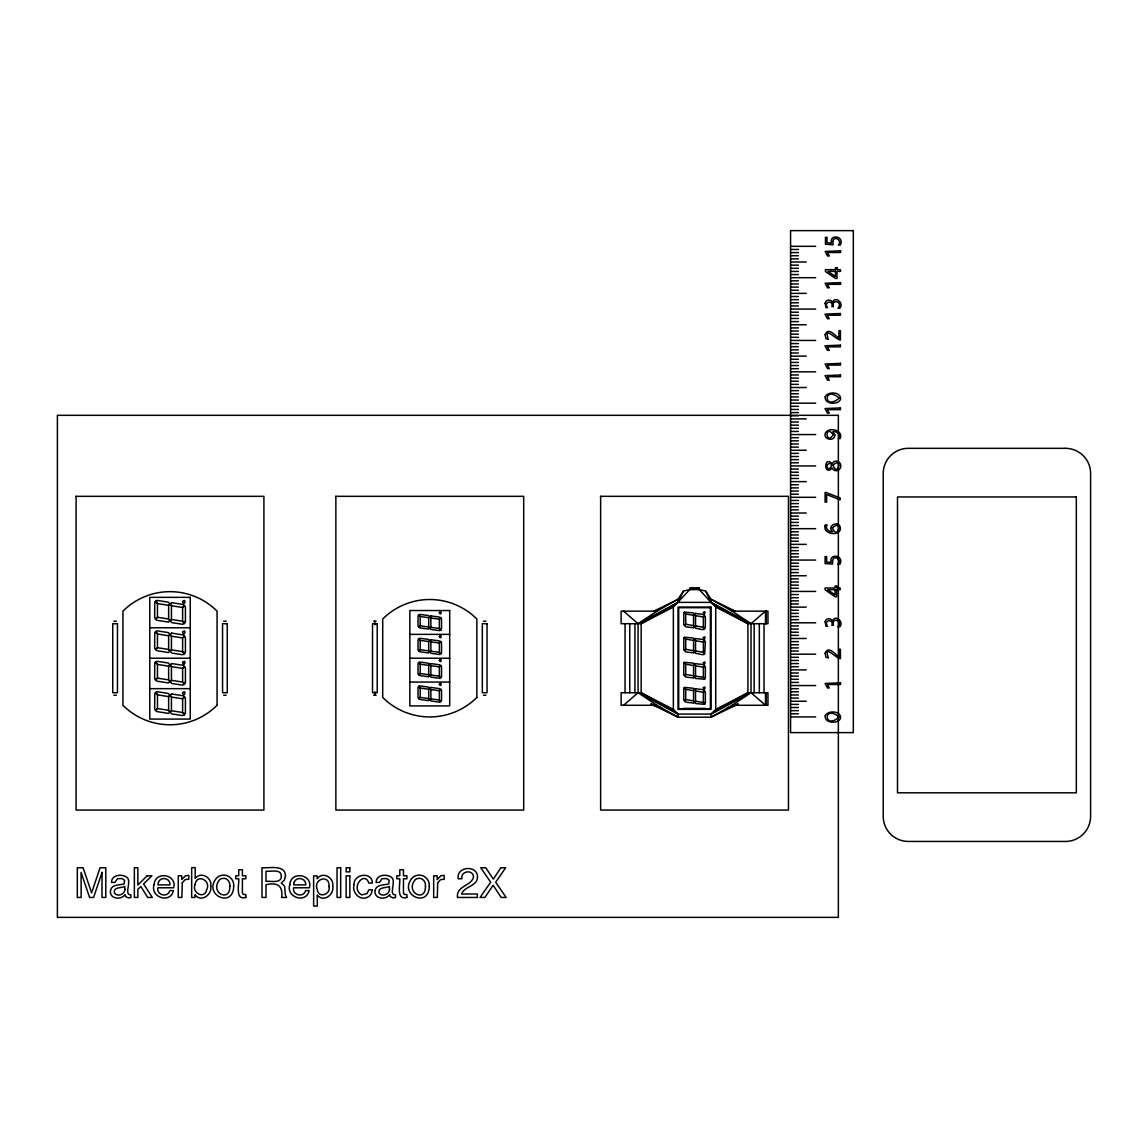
<?xml version="1.0" encoding="UTF-8"?>
<svg xmlns="http://www.w3.org/2000/svg" width="1148" height="1148" viewBox="0 0 1148 1148"><rect width="100%" height="100%" fill="white"/><g stroke="black" fill="none" stroke-linecap="round" stroke-linejoin="round"><path stroke-width="1.5" d="M679.602 599.156L683.404 591.105L689.833 589.527L699.247 589.527L705.676 591.105L711.014 599.242L732.151 611.152L751.022 623.708L751.022 692.732L765.501 705.274L765.501 692.732M683.404 591.105L678.066 599.242L656.943 611.152L638.073 623.708L638.073 692.732L623.579 705.274M689.833 589.527L673.359 607.077L641.172 623.708L621.125 623.708L621.125 611.152L656.943 611.152M704.7 653.944L705.346 642.177A3.186 3.186 0 0 0 704.987 641.014L703.365 642.22L703.365 652.136C707.211 657.115 697.367 653.155 695.688 653.37L694.684 652.021M694.396 664.505L693.421 665.496L685.873 664.233L684.466 662.296L693.406 663.171L695.53 666.041L695.53 675.957L694.554 676.947L693.564 675.598L693.564 665.682L694.54 664.692M694.684 664.534L695.659 663.544C696.85 664.534 707.842 663.515 703.236 667.131L695.688 665.883M656.943 705.274L621.125 705.274L621.125 692.732L641.172 692.732L673.359 709.364L678.066 714.07L678.066 717.199L656.943 705.274L638.073 692.732L678.066 714.07L711.014 714.07L715.721 709.364L747.908 692.732L767.955 692.732L767.955 705.274L732.151 705.274L711.014 717.199L678.066 717.199L650.773 704.025M418.575 614.969L420.168 616.677L420.168 625.689L418.589 626.995A2.569 2.569 0 0 1 418.03 625.717L418.03 616.634A1.923 1.923 0 0 1 420.197 614.438L428.534 615.572L429.625 616.777L428.563 617.681L420.34 616.533L418.819 614.768M418.575 638.819L420.168 640.527L420.168 649.524L418.589 650.844A2.569 2.569 0 0 1 418.03 649.567L418.03 640.484A1.923 1.923 0 0 1 420.197 638.288L428.534 639.407L429.625 640.627L428.563 641.531L420.34 640.383L418.819 638.618M418.575 662.654L420.168 664.376L420.168 673.374L418.589 674.694A2.569 2.569 0 0 1 418.03 673.417L418.03 664.319A1.923 1.923 0 0 1 420.197 662.123L428.534 663.257L429.625 664.477L428.563 665.366L420.34 664.233L418.819 662.468M418.575 686.504L420.168 688.212L420.168 697.209L418.589 698.529A2.569 2.569 0 0 1 418.03 697.252L418.03 688.169A1.923 1.923 0 0 1 420.197 685.973L428.534 687.092L429.625 688.312M704.528 679.214L695.688 678.468L694.684 677.119L695.659 676.143L703.207 677.392L704.556 679.2M704.528 704.312L695.688 703.566L694.684 702.217L695.659 701.241L703.207 702.49L704.556 704.298M732.151 705.274L751.022 692.732L711.014 714.07L711.014 717.199L738.322 704.025M711.014 714.07L747.908 692.732L747.908 623.708L711.014 602.37L699.247 589.527M729.353 707.168L737.676 704.025M658.765 609.401L653.944 611.152L678.066 599.242L678.066 602.37L641.172 623.708L641.172 692.732L678.066 714.07M727.1 708.201L735.136 705.274M790.57 246.318L815.668 246.318M790.57 249.46L798.42 249.46M790.57 252.589L798.42 252.589M790.57 255.731L798.42 255.731M790.57 258.874L798.42 258.874M790.57 262.002L806.269 262.002M790.57 265.145L798.42 265.145M790.57 268.288L798.42 268.288M790.57 271.416L798.42 271.416M790.57 274.559L798.42 274.559M790.57 277.701L815.668 277.701M790.57 280.829L798.42 280.829M790.57 283.972L798.42 283.972M790.57 287.1L798.42 287.1M790.57 290.243L798.42 290.243M790.57 293.386L806.269 293.386M790.57 296.514L798.42 296.514M790.57 299.657L798.42 299.657M790.57 302.799L798.42 302.799M790.57 305.928L798.42 305.928M790.57 309.07L815.668 309.07M790.57 312.213L798.42 312.213M790.57 315.341L798.42 315.341M790.57 318.484L798.42 318.484M790.57 321.612L798.42 321.612M790.57 324.755L806.269 324.755M790.57 327.898L798.42 327.898M790.57 331.026L798.42 331.026M790.57 334.168L798.42 334.168M790.57 337.311L798.42 337.311M790.57 340.439L815.668 340.439M790.57 343.582L798.42 343.582M790.57 346.71L798.42 346.71M790.57 349.853L798.42 349.853M790.57 352.996L798.42 352.996M790.57 356.124L806.269 356.124M790.57 359.267L798.42 359.267M790.57 362.409L798.42 362.409M790.57 365.538L798.42 365.538M790.57 368.68L798.42 368.68M790.57 371.823L815.668 371.823M790.57 374.951L798.42 374.951M790.57 378.094L798.42 378.094M790.57 381.222L798.42 381.222M790.57 384.365L798.42 384.365M790.57 387.507L806.269 387.507M790.57 390.636L798.42 390.636M790.57 393.778L798.42 393.778M790.57 396.921L798.42 396.921M790.57 400.049L798.42 400.049M790.57 403.192L815.668 403.192M790.57 406.32L798.42 406.32M790.57 409.463L798.42 409.463M790.57 412.606L798.42 412.606M790.57 415.734L798.42 415.734M790.57 418.876L806.269 418.876M790.57 422.019L798.42 422.019M790.57 425.147L798.42 425.147M790.57 428.29L798.42 428.29M790.57 431.433L798.42 431.433M790.57 434.561L815.668 434.561M790.57 437.704L798.42 437.704M790.57 440.832L798.42 440.832M790.57 443.975L798.42 443.975M790.57 447.117L798.42 447.117M790.57 450.246L806.269 450.246M790.57 453.388L798.42 453.388M790.57 456.531L798.42 456.531M790.57 459.659L798.42 459.659M790.57 462.802L798.42 462.802M790.57 465.945L815.668 465.945M790.57 469.073L798.42 469.073M790.57 472.215L798.42 472.215M790.57 475.344L798.42 475.344M790.57 478.486L798.42 478.486M790.57 481.629L806.269 481.629M790.57 484.757L798.42 484.757M790.57 487.9L798.42 487.9M790.57 491.043L798.42 491.043M790.57 494.171L798.42 494.171M75.883 496.323L263.911 496.323L263.911 810.072L76.084 810.072L76.084 496.323M335.661 496.323L523.689 496.323L523.689 810.072L335.862 810.072L335.862 496.323M600.418 496.323L788.461 496.323L788.461 810.072L600.634 810.072L600.634 496.323M790.57 497.314L815.668 497.314M790.57 500.442L798.42 500.442M790.57 503.585L798.42 503.585M790.57 506.727L798.42 506.727M790.57 509.856L798.42 509.856M790.57 512.998L806.269 512.998M790.57 516.141L798.42 516.141M790.57 519.269L798.42 519.269M790.57 522.412L798.42 522.412M790.57 525.554L798.42 525.554M790.57 528.683L815.668 528.683M790.57 531.825L798.42 531.825M790.57 534.954L798.42 534.954M790.57 538.096L798.42 538.096M790.57 541.239L798.42 541.239M790.57 544.367L806.269 544.367M790.57 547.51L798.42 547.51M790.57 550.653L798.42 550.653M790.57 553.781L798.42 553.781M790.57 556.924L798.42 556.924M790.57 560.066L815.668 560.066M790.57 563.194L798.42 563.194M790.57 566.337L798.42 566.337M790.57 569.465L798.42 569.465M790.57 572.608L798.42 572.608M790.57 575.751L806.269 575.751M790.57 578.879L798.42 578.879M790.57 582.022L798.42 582.022M790.57 585.164L798.42 585.164M790.57 588.293L798.42 588.293M790.57 591.435L815.668 591.435M790.57 594.564L798.42 594.564M790.57 597.706L798.42 597.706M790.57 600.849L798.42 600.849M790.57 603.977L798.42 603.977M790.57 607.12L806.269 607.12M790.57 610.262L798.42 610.262M732.151 611.152L767.955 611.152L767.955 623.708L747.908 623.708L715.721 607.077L711.014 602.37L678.066 602.37L638.073 623.708L623.579 611.152M790.57 613.391L798.42 613.391M790.57 616.533L798.42 616.533M790.57 619.676L798.42 619.676M113.853 621.197L116.335 621.197M223.659 621.197L226.156 621.197M373.631 621.197L376.114 621.197M483.437 621.197L485.92 621.197M790.57 622.804L815.668 622.804M790.57 625.947L798.42 625.947M149.771 627.784L190.238 627.784M790.57 629.075L798.42 629.075M790.57 632.218L798.42 632.218M409.85 634.37L449.7 634.37M790.57 635.361L798.42 635.361M790.57 638.489L806.269 638.489M790.57 641.632L798.42 641.632M790.57 644.774L798.42 644.774M790.57 647.903L798.42 647.903M790.57 651.045L798.42 651.045M790.57 654.188L815.668 654.188M790.57 657.316L798.42 657.316M149.771 658.22L190.238 658.22M409.85 658.22L449.7 658.22M790.57 660.459L798.42 660.459M790.57 663.587L798.42 663.587M790.57 666.73L798.42 666.73M790.57 669.872L806.269 669.872M790.57 673.001L798.42 673.001M790.57 676.143L798.42 676.143M790.57 679.286L798.42 679.286M409.85 682.056L449.7 682.056M790.57 682.414L798.42 682.414M790.57 685.557L815.668 685.557M149.771 688.656L190.238 688.656M790.57 688.685L798.42 688.685M790.57 691.828L798.42 691.828M790.57 694.971L798.42 694.971M113.853 695.243L116.335 695.243M223.659 695.243L226.156 695.243M373.631 695.243L376.114 695.243M483.437 695.243L485.92 695.243M790.57 698.099L798.42 698.099M790.57 701.241L806.269 701.241M790.57 704.384L798.42 704.384M790.57 707.512L798.42 707.512M683.49 708.416L705.446 708.416M790.57 710.655L798.42 710.655M790.57 713.798L798.42 713.798M790.57 716.926L815.668 716.926M693.421 640.397L685.873 639.135L684.466 637.197L693.406 638.073L694.396 639.407M695.659 651.031L703.207 652.294M730.315 609.401L735.136 611.152L711.014 599.242L711.014 602.37L751.022 623.708L765.501 611.152L765.501 623.708M653.944 705.274L661.994 708.201M651.404 704.025L659.741 707.168M418.819 686.303L420.34 688.068L428.563 689.216L429.768 688.484L430.859 689.704L430.859 698.702L429.797 699.606L428.706 698.386L428.706 689.374M694.684 639.436L695.688 640.785L703.236 642.033C707.842 638.417 696.85 639.436 695.659 638.446L693.564 640.584L693.564 650.5L694.554 651.849M694.54 639.594L695.53 640.943L695.53 650.859L693.421 652.997C692.014 651.921 681.481 653.112 685.858 649.395L693.406 650.658L694.396 652.007M705.676 591.105L709.493 599.156M766.118 611.152L766.118 623.708M766.118 692.732L766.118 705.274M764.037 623.708L764.037 692.732M759.33 623.708L759.33 692.732M754.15 623.708L754.15 692.732M715.721 607.077L715.721 709.364M696.119 587.79L692.976 587.79M673.359 607.077L673.359 709.364M634.93 623.708L634.93 692.732M629.75 623.708L629.75 692.732M625.057 623.708L625.057 692.732M374.865 621.197L374.865 624.727M374.865 691.713L374.865 695.243M102.043 872.394L101.957 897.449L105.788 897.449L105.788 867.745L100.077 867.745L91.61 892.857L83.087 867.745L77.318 867.745L77.318 897.449L81.164 897.449L81.063 872.394L89.587 897.449L93.576 897.449L102.043 872.394M328.974 886.486C331.155 894.522 318.398 898.769 317.322 889.7C312.572 878.751 330.165 873.786 328.974 886.486M195.117 884.419C191.357 892.828 204.66 899.745 206.64 889.858C211.677 880.358 196.652 873.284 195.117 884.419M832.96 241.338L833.032 244.782L825.469 244.266L825.469 237.292L827.019 237.292L827.019 242.773L831.453 243.075C829.301 233.13 845.229 236.459 840.192 245.069L838.356 245.069C842.79 240.621 834.008 234.881 832.96 241.338M832.573 560.626L832.659 564.055L825.082 563.553L825.082 556.565L826.646 556.565L826.646 562.046L831.08 562.362C828.928 552.403 844.856 555.732 839.805 564.342L837.968 564.342C842.417 559.908 833.635 554.168 832.573 560.626M210.73 886.199C212.423 894.809 200.685 902.931 195.017 894.679L195.017 897.449L191.673 897.449L191.673 867.644L195.203 867.644L195.203 878.421C200.728 871.074 212.437 877.617 210.73 886.199M233.675 886.17C233.518 908.814 202.823 895.081 216.269 878.407A8.94 8.94 0 0 1 221.492 875.379C228.007 873.743 234.393 879.526 233.675 886.17M354.029 884.52C351.675 892.656 360.085 901.51 368.063 896.947A7.433 7.433 0 0 0 371.335 893.503L372.397 889.786L368.852 889.786L367.03 893.575L362.065 894.823A4.463 4.463 0 0 1 359.109 892.728C352.393 885.381 364.82 871.203 368.852 883.07L372.397 883.07C372.239 871.49 353.67 873.642 354.029 884.52M429.252 886.17C429.094 908.814 398.413 895.081 411.845 878.407A8.94 8.94 0 0 1 417.068 875.379C423.583 873.743 429.983 879.526 429.252 886.17M154.105 884.548C149.728 897.32 170.564 904.165 173.391 890.647L169.818 890.647C168.053 897.851 156.358 895.454 157.836 887.777L173.692 887.777C177.179 874.015 154.966 870.729 154.105 884.548M289.856 884.548C285.479 897.32 306.315 904.165 309.142 890.647L305.569 890.647C303.804 897.851 292.109 895.454 293.587 887.777L309.443 887.777C312.916 874.015 290.717 870.729 289.856 884.548M332.69 886.141C334.599 894.679 323.277 902.888 317.264 895.024L317.264 906.073L313.634 906.073L313.634 875.895L317.164 875.895L317.164 878.765C322.43 871.016 334.298 877.574 332.69 886.141M825.154 303.302L825.943 307.635L827.622 307.635C822.729 301.938 833.893 299.212 831.898 306.703L833.362 306.703C831.281 297.92 843.593 301.91 838.011 308.209L839.862 308.209C844.569 302.642 834.108 295.108 832.515 303.043C831.87 298.982 825.383 299.169 825.154 303.302M825.154 621.9L825.943 626.234L827.622 626.234C822.729 620.551 833.893 617.811 831.898 625.316L833.362 625.316C831.281 616.519 843.593 620.523 838.011 626.822L839.862 626.822C844.569 621.24 834.108 613.721 832.515 621.642C831.87 617.581 825.383 617.768 825.154 621.9M281.418 876.139C281.49 883.831 270.469 880.817 265.992 881.348L265.992 871.203C270.454 871.892 281.217 868.476 281.418 876.139M825.154 334.685L825.914 338.631L828.397 339.392C823.13 324.583 835.859 339.908 840.422 339.98L840.422 330.681L838.887 330.681L838.887 338.186C835.242 335.962 828.196 326.348 825.154 334.685M825.154 653.284L825.914 657.23L828.397 658.005C823.13 643.196 835.859 658.521 840.422 658.593L840.422 649.28L838.887 649.28L838.887 656.785C835.242 654.575 828.196 644.946 825.154 653.284M825.039 525.942C822.872 535.355 842.804 536.604 840.164 526.774C837.394 519.886 826.23 526.875 832.716 531.725C828.971 532.27 824.695 528.683 826.99 524.851L825.369 524.851L825.039 525.942M840.666 465.945C841.269 470.78 833.907 472.789 832.243 468.04C823.618 477.037 823.575 454.866 832.243 463.806C833.922 459.085 841.283 461.094 840.666 465.945M110.524 890.346C108.845 898.683 121.071 900.678 125.032 894.579L125.649 896.574L128.375 897.908L130.886 897.549L130.886 894.852C123.582 894.952 131.862 881.779 127.155 877.56C122.406 873.485 111.256 874.618 111.528 882.41L114.915 882.41L117.397 878.722L122.004 878.55L124.615 880.272L124.07 883.989C119.564 885.18 111.743 884.29 110.524 890.346M375.138 890.346C373.444 898.683 385.671 900.678 389.631 894.579L390.263 896.574L392.989 897.908L395.5 897.549L395.5 894.852C388.182 894.952 396.462 881.779 391.755 877.56C387.019 873.485 375.87 874.618 376.128 882.41L379.529 882.41L381.997 878.722L386.618 878.55L389.215 880.272L388.684 883.989C384.178 885.18 376.357 884.29 375.138 890.346M833.29 434.604C825.742 446.529 824.379 423.124 833.29 434.604M477.496 877.072C477.453 886.514 464.223 886.141 461.553 894.005L477.353 894.005L477.353 897.449L457.492 897.449C455.957 885.912 471.197 886.141 473.478 877.23C473.607 869.007 460.204 870.815 461.898 878.765L458.196 878.765C456.158 866.166 477.712 864.674 477.496 877.072M833.075 465.27C838.026 478.228 842.819 455.555 833.075 465.27M832.357 527.965C838.097 541.139 843.177 518.021 832.357 527.965M834.826 434.992C834.897 441.765 823.317 440 825.197 433.499C828.196 426.31 843.909 429.926 840.164 438.593L838.514 438.593C841.054 434.719 836.792 430.902 832.888 431.591L834.826 434.992M229.873 886.27C230.203 902.658 210.342 893.058 218.751 880.889A4.951 4.951 0 0 1 222.052 878.507C226.787 877.158 230.475 881.779 229.873 886.27M425.449 886.27C425.793 902.658 405.933 893.058 414.328 880.889A4.951 4.951 0 0 1 417.628 878.507C422.364 877.158 426.051 881.779 425.449 886.27M825.211 396.835C824.235 404.498 838.04 405.258 840.566 399.332C841.484 391.726 827.694 390.966 825.211 396.835M825.211 715.821C824.235 723.484 838.04 724.245 840.566 718.318C841.484 710.712 827.694 709.952 825.211 715.821M285.493 875.752L284.388 880.114L281.317 882.855L284.618 886.227L285.335 894.952L286.627 897.449L281.691 897.449C283.011 885.84 277.701 882.095 265.992 884.706L265.992 897.449L261.974 897.449L261.974 867.745C268.991 868.433 285.077 864.157 285.493 875.752M703.322 612.501C704.528 617.064 706.451 609.315 703.322 612.501M703.322 637.599C704.528 642.163 706.451 634.414 703.322 637.599M705.346 627.081L704.729 628.803L703.365 627.038L703.365 617.122L704.987 615.916A3.186 3.186 0 0 1 705.346 617.079L705.346 627.081M703.322 662.697C704.528 667.261 706.451 659.512 703.322 662.697M703.322 687.796C704.528 692.359 706.451 684.61 703.322 687.796M705.346 677.277L704.7 679.042L703.365 677.234L703.365 667.318L704.987 666.127A3.186 3.186 0 0 1 705.346 667.275L705.346 677.277M705.346 702.375L704.729 704.111L703.365 702.332L703.365 692.416L704.987 691.225A3.186 3.186 0 0 1 705.346 692.373L705.346 702.375M182.546 601.552C184.297 607.679 186.966 597.247 182.546 601.552M182.546 631.974C184.297 638.101 186.966 627.683 182.546 631.974M185.431 620.996L185.33 621.857A3.401 3.401 0 0 1 184.814 622.991L182.618 620.953L182.618 607.708L184.699 605.771A4.018 4.018 0 0 1 185.431 607.651L185.431 620.996M182.546 662.41C184.297 668.538 186.966 658.12 182.546 662.41M185.431 651.433L185.33 652.294A3.401 3.401 0 0 1 184.814 653.427L182.618 651.39L182.618 638.144L184.699 636.207A4.018 4.018 0 0 1 185.431 638.087L185.431 651.433M182.546 692.847C184.297 698.974 186.966 688.556 182.546 692.847M185.431 681.869L185.33 682.73A3.401 3.401 0 0 1 184.814 683.864L182.618 681.812L182.618 668.581L184.699 666.644A4.018 4.018 0 0 1 185.431 668.523L185.431 681.869M185.431 712.305L185.33 713.152A3.401 3.401 0 0 1 184.814 714.3L182.618 712.248L182.618 699.017L184.699 697.08A4.018 4.018 0 0 1 185.431 698.96L185.431 712.305M124.845 889.356C125.132 894.306 117.283 897.248 114.499 893.087C112.834 886.658 121.344 888.351 124.845 886.428L124.845 889.356M389.445 889.356C389.746 894.306 381.897 897.248 379.113 893.087C377.448 886.658 385.958 888.351 389.445 886.428L389.445 889.356M839.217 398.083C823.432 411.644 823.044 384.594 839.217 398.083M839.217 717.07C823.432 730.63 823.044 703.581 839.217 717.07M439.325 612.587C440.717 616.806 442.669 609.602 439.325 612.587M439.325 636.423C440.717 640.641 442.669 633.452 439.325 636.423M439.325 660.272C440.717 664.491 442.669 657.287 439.325 660.272M439.325 684.122C440.717 688.341 442.669 681.137 439.325 684.122M683.821 613.147L683.749 624.168A3.186 3.186 0 0 0 684.108 625.316L685.715 624.11L685.715 614.194L684.294 612.271L683.821 613.147M683.821 638.245L683.749 649.266A3.186 3.186 0 0 0 684.108 650.414L685.715 649.223L685.715 639.293L684.294 637.37L683.821 638.245M683.821 663.343L683.749 674.364A3.186 3.186 0 0 0 684.108 675.512L685.715 674.321L685.715 664.405L684.294 662.468L683.821 663.343M683.821 688.441L683.749 699.462A3.186 3.186 0 0 0 684.108 700.61L685.715 699.419L685.715 689.503L684.294 687.566L683.821 688.441M154.75 602.413L154.65 617.107A4.018 4.018 0 0 0 155.382 618.987L157.463 617.05L157.463 603.819L155.425 601.251L154.75 602.413M154.75 632.849L154.65 647.544A4.018 4.018 0 0 0 155.382 649.424L157.463 647.486L157.463 634.241L155.425 631.673L154.75 632.849M154.75 663.271L154.65 677.98A4.018 4.018 0 0 0 155.382 679.86L157.463 677.923L157.463 664.678L155.425 662.109L154.75 663.271M154.75 693.708L154.65 708.416A4.018 4.018 0 0 0 155.382 710.296L157.463 708.345L157.463 695.114L155.425 692.545L154.75 693.708M182.274 882.826L181.901 897.449L178.27 897.449L178.27 875.795L181.728 875.795L181.728 879.54L185.589 875.709L188.803 875.407L188.803 879.253L185.172 879.598L182.274 882.826M437.689 882.826L437.316 897.449L433.671 897.449L433.671 875.795L437.13 875.795L437.13 879.54L441.004 875.709L444.204 875.407L444.204 879.253L440.588 879.598L437.689 882.826M158.438 882.353L157.936 884.893L169.961 884.893C170.679 878.163 160.519 876.024 158.438 882.353M294.189 882.353L293.687 884.893L305.712 884.893C306.416 878.163 296.27 876.024 294.189 882.353M826.732 464.94C828.612 476.162 836.189 458.526 826.732 464.94M500.858 867.745L493.339 879.11L485.762 867.745L480.739 867.745L490.698 882.224L480.065 897.449L484.915 897.449L493.138 885.237L501.145 897.449L506.139 897.449L495.692 882.224L505.651 867.745L500.858 867.745M694.396 614.309L693.421 615.299L685.873 614.037L684.466 612.099L693.406 612.975L694.396 614.309M694.54 614.496L693.564 615.486L693.564 625.402L694.554 626.751L695.53 625.76L695.53 615.845L694.54 614.496M695.659 613.348L694.684 614.338L695.688 615.672L703.236 616.935C707.842 613.319 696.85 614.338 695.659 613.348M685.858 624.297C681.252 627.927 692.244 626.894 693.421 627.899L694.396 626.908L693.406 625.56L685.858 624.297M695.659 625.933L694.684 626.923L695.688 628.272C697.223 628.085 707.355 631.888 703.207 627.195L695.659 625.933M685.858 674.493C681.252 678.124 692.244 677.105 693.421 678.095L694.396 677.105L693.406 675.756L685.858 674.493M694.396 689.604L693.421 690.594L685.873 689.345L684.466 687.394L693.406 688.269L694.396 689.604M694.54 689.79L693.564 690.78L693.564 700.696L694.554 702.045L695.53 701.055L695.53 691.139L694.54 689.79M695.659 688.642L694.684 689.632L695.688 690.981L703.236 692.23C707.842 688.613 696.85 689.632 695.659 688.642M685.858 699.591C681.252 703.222 692.244 702.203 693.421 703.193L694.396 702.203L693.406 700.854L685.858 699.591M147.202 875.795L137.86 884.993L137.86 867.745L134.359 867.745L134.359 897.449L137.86 897.449L137.86 889.313L140.917 886.529L147.662 897.449L152.311 897.449L143.557 883.903L151.852 875.795L147.202 875.795M184.297 623.565L182.475 624.282L171.669 622.603L170.248 620.81L171.64 619.49L182.388 621.168L184.297 623.565M184.297 654.001L182.475 654.719L171.669 653.025L170.248 651.232L171.64 649.912L182.388 651.605L184.297 654.001M184.297 684.438L182.475 685.155L171.669 683.462L170.248 681.668L171.64 680.348L182.388 682.027L184.297 684.438M184.297 714.874L182.475 715.577L171.669 713.898L170.248 712.104L171.64 710.784L182.388 712.463L184.297 714.874M169.832 603.963L168.44 605.283L157.692 603.604L156.028 600.777A2.425 2.425 0 0 1 157.606 600.476L168.412 602.169L169.832 603.963M170.019 604.207L168.627 605.527L168.627 618.772L170.048 620.566L171.439 619.246L171.439 606L170.019 604.207M171.64 602.671L170.248 603.991L171.669 605.785L182.417 607.464L184.484 605.513L183.852 604.939A3.358 3.358 0 0 0 182.446 604.365L171.64 602.671M157.649 617.294L155.597 619.26L156.228 619.82A3.358 3.358 0 0 0 157.635 620.408L168.44 622.087L169.832 620.767L168.412 618.973L157.649 617.294M169.832 634.399L168.44 635.719L157.692 634.04L156.028 631.199A2.425 2.425 0 0 1 157.606 630.912L168.412 632.605L169.832 634.399M170.019 634.643L168.627 635.963L168.627 649.194L170.048 650.988L171.439 649.668L171.439 636.437L170.019 634.643M171.64 633.108L170.248 634.428L171.669 636.222L182.417 637.901L184.484 635.949L183.852 635.375A3.358 3.358 0 0 0 182.446 634.801L171.64 633.108M157.649 647.73L155.597 649.682L156.228 650.256A3.358 3.358 0 0 0 157.635 650.83L168.44 652.523L169.832 651.203L168.412 649.409L157.649 647.73M169.832 664.821L168.44 666.141L157.692 664.462L156.028 661.635A2.425 2.425 0 0 1 157.606 661.348L168.412 663.042L169.832 664.821M170.019 665.079L168.627 666.4L168.627 679.63L170.048 681.424L171.439 680.104L171.439 666.859L170.019 665.079M171.64 663.544L170.248 664.864L171.669 666.658L182.417 668.337L184.484 666.385L183.852 665.811A3.358 3.358 0 0 0 182.446 665.223L171.64 663.544M157.649 678.167L155.597 680.118L156.228 680.692A3.358 3.358 0 0 0 157.635 681.266L168.44 682.96L169.832 681.639L168.412 679.846L157.649 678.167M169.832 695.258L168.44 696.578L157.692 694.899L156.028 692.072A2.425 2.425 0 0 1 157.606 691.77L168.412 693.464L169.832 695.258M170.019 695.501L168.627 696.822L168.627 710.067L170.048 711.86L171.439 710.54L171.439 697.295L170.019 695.501M171.64 693.966L170.248 695.286L171.669 697.08L182.417 698.773L184.484 696.807L183.852 696.248A3.358 3.358 0 0 0 182.446 695.659L171.64 693.966M157.649 708.589L155.597 710.555L156.228 711.129A3.358 3.358 0 0 0 157.635 711.703L168.44 713.396L169.832 712.076L168.412 710.282L157.649 708.589M440.875 629.936L439.383 628.329L439.383 619.332L440.976 618.011A2.569 2.569 0 0 1 441.535 619.289L441.535 628.372A2.21 2.21 0 0 1 440.861 629.936M440.875 653.786L439.383 652.179L439.383 643.181L440.976 641.861A2.569 2.569 0 0 1 441.535 643.138L441.535 652.207A2.21 2.21 0 0 1 440.861 653.786M440.875 677.636L439.383 676.029L439.383 667.017L440.976 665.711A2.569 2.569 0 0 1 441.535 666.988L441.535 676.057A2.21 2.21 0 0 1 440.861 677.636M440.875 701.471L439.383 699.864L439.383 690.866L440.976 689.546A2.569 2.569 0 0 1 441.535 690.823L441.535 699.907A2.21 2.21 0 0 1 440.861 701.471M429.768 616.95L428.706 617.854L428.706 626.851L429.797 628.071L430.859 627.167L430.859 618.169L429.768 616.95M431.002 615.902L429.94 616.806L431.017 618.026L439.239 619.174L440.803 617.839A2.698 2.698 0 0 0 439.254 617.064L431.002 615.902M420.326 625.847L418.776 627.21A2.698 2.698 0 0 0 420.311 627.956L428.563 629.104L429.625 628.214L428.534 626.995L420.326 625.847M431.002 627.339L429.94 628.229L431.017 629.448L439.268 630.596A2.31 2.31 0 0 0 440.645 630.137L439.21 628.473L431.002 627.339M429.768 640.799L428.706 641.689L428.706 650.686L429.797 651.906L430.859 651.016L430.859 642.019L429.768 640.799M431.002 639.752L429.94 640.656L431.017 641.875L439.239 643.009L440.803 641.689A2.698 2.698 0 0 0 439.254 640.9L431.002 639.752M420.326 649.696L418.776 651.059A2.698 2.698 0 0 0 420.311 651.806L428.563 652.954L429.625 652.05L428.534 650.83L420.326 649.696M431.002 651.174L429.94 652.078L431.017 653.298L439.268 654.446A2.31 2.31 0 0 0 440.645 653.973L439.21 652.322L431.002 651.174M429.768 664.635L428.706 665.539L428.706 674.536L429.797 675.756L430.859 674.852L430.859 665.854L429.768 664.635M431.002 663.601L429.94 664.491L431.017 665.711L439.239 666.859L440.803 665.524A2.698 2.698 0 0 0 439.254 664.749L431.002 663.601M420.326 673.532L418.776 674.895A2.698 2.698 0 0 0 420.311 675.641L428.563 676.803L429.625 675.899L428.534 674.68L420.326 673.532M431.002 675.024L429.94 675.928L431.017 677.133L439.268 678.296A2.31 2.31 0 0 0 440.645 677.822L439.21 676.172L431.002 675.024M431.002 687.437L429.94 688.341L431.017 689.561L439.239 690.694L440.803 689.374A2.698 2.698 0 0 0 439.254 688.585L431.002 687.437M420.326 697.381L418.776 698.745A2.698 2.698 0 0 0 420.311 699.491L428.563 700.639L429.625 699.749L428.534 698.529L420.326 697.381M431.002 698.874L429.94 699.763L431.017 700.983L439.268 702.131A2.31 2.31 0 0 0 440.645 701.672L439.21 700.007L431.002 698.874M245.859 897.449C234.823 900.649 239.272 884.276 238.727 878.765L235.799 878.765L235.799 875.795L238.727 875.795L238.727 869.754L242.4 869.754L242.4 875.795L245.859 875.795L245.859 878.765L242.4 878.765L242.4 892.9L243.175 894.407L245.859 894.579L245.859 897.449M406.909 897.449C395.873 900.649 400.336 884.276 399.777 878.765L396.849 878.765L396.849 875.795L399.777 875.795L399.777 869.754L403.465 869.754L403.465 875.795L406.909 875.795L406.909 878.765L403.465 878.765L403.465 892.9L404.225 894.407L406.909 894.579L406.909 897.449M853.323 230.633L790.57 230.633L790.57 732.611L853.323 732.611L853.323 230.633M840.551 250.795L825.125 251.441L827.565 256.004L829.301 256.004L827.521 252.517L840.551 252.517L840.551 250.795M836.992 267.728L835.414 267.728L835.414 269.665L825.441 269.665L825.441 271.502L835.486 278.462L836.992 278.462L836.992 271.358L840.537 271.358L840.537 269.665L836.992 269.665L836.992 267.728M835.414 271.358L828.024 271.358L835.414 276.51L835.414 271.358M840.537 282.595L825.111 283.255L827.536 287.818L829.287 287.818L827.493 284.331L840.537 284.331L840.537 282.595M840.422 313.504L824.996 314.15L827.435 318.728L829.186 318.728L827.392 315.226L840.422 315.226L840.422 313.504M840.422 345.132L824.996 345.778L827.435 350.355L829.186 350.355L827.392 346.854L840.422 346.854L840.422 345.132M840.508 363.371L825.082 364.016L827.521 368.594L829.258 368.594L827.478 365.093L840.508 365.093L840.508 363.371M840.508 374.98L825.082 375.64L827.521 380.203L829.258 380.203L827.478 376.716L840.508 376.716L840.508 374.98M840.422 407.927L824.996 408.573L827.435 413.151L829.186 413.151L827.392 409.649L840.422 409.649L840.422 407.927M838.356 415.318L57.4 415.318L57.4 917.367L838.356 917.367L838.356 415.318M1065.502 448.323L908.312 448.323A25.098 25.098 0 0 0 883.214 473.421L883.214 816.343A25.098 25.098 0 0 0 908.312 841.441L1065.502 841.441A25.098 25.098 0 0 0 1090.6 816.343L1090.6 473.421A25.098 25.098 0 0 0 1065.502 448.323M826.086 492.521L825.082 492.521L825.082 502.106L826.646 502.106L826.646 494.544L840.178 499.825L840.178 497.974L826.086 492.521M1076.322 496.955L897.492 496.955L897.492 792.809L1076.322 792.809L1076.322 496.955M836.634 586.054L835.055 586.054L835.055 587.991L825.082 587.991L825.082 589.828L835.127 596.773L836.634 596.773L836.634 589.685L840.178 589.685L840.178 587.991L836.634 587.991L836.634 586.054M699.089 587.79L689.991 587.79L689.991 589.355L699.089 589.355L699.089 587.79M835.055 589.685L827.665 589.685L835.055 594.836L835.055 589.685M190.238 597.347L149.771 597.347L149.771 719.079L190.238 719.079L190.238 597.347M711.014 607.077L678.066 607.077L678.066 709.364L711.014 709.364L711.014 607.077M710.382 607.708L678.698 607.708L678.698 708.732L710.382 708.732L710.382 607.708M449.7 610.535L409.85 610.535L409.85 705.905L449.7 705.905L449.7 610.535M117.455 623.708L112.748 623.708L112.748 692.732L117.455 692.732L117.455 623.708M227.261 623.708L222.554 623.708L222.554 692.732L227.261 692.732L227.261 623.708M377.218 623.708L372.526 623.708L372.526 692.732L377.218 692.732L377.218 623.708M487.039 623.708L482.332 623.708L482.332 692.732L487.039 692.732L487.039 623.708M840.523 682.787L825.096 683.447L827.536 688.011L829.272 688.011L827.493 684.524L840.523 684.524L840.523 682.787M340.683 867.745L337.038 867.745L337.038 897.449L340.683 897.449L340.683 867.745M349.839 867.745L346.136 867.745L346.136 871.877L349.839 871.877L349.839 867.745M349.839 875.895L346.136 875.895L346.136 897.449L349.839 897.449L349.839 875.895M476.836 697.439L476.836 619.002A66.555 66.555 0 0 0 382.714 619.002L382.714 697.439A66.555 66.555 0 0 0 476.836 697.439M217.058 705.274L217.058 611.152A66.555 66.555 0 0 0 122.936 611.152L122.936 705.274A66.555 66.555 0 0 0 217.058 705.274"/></g></svg>
